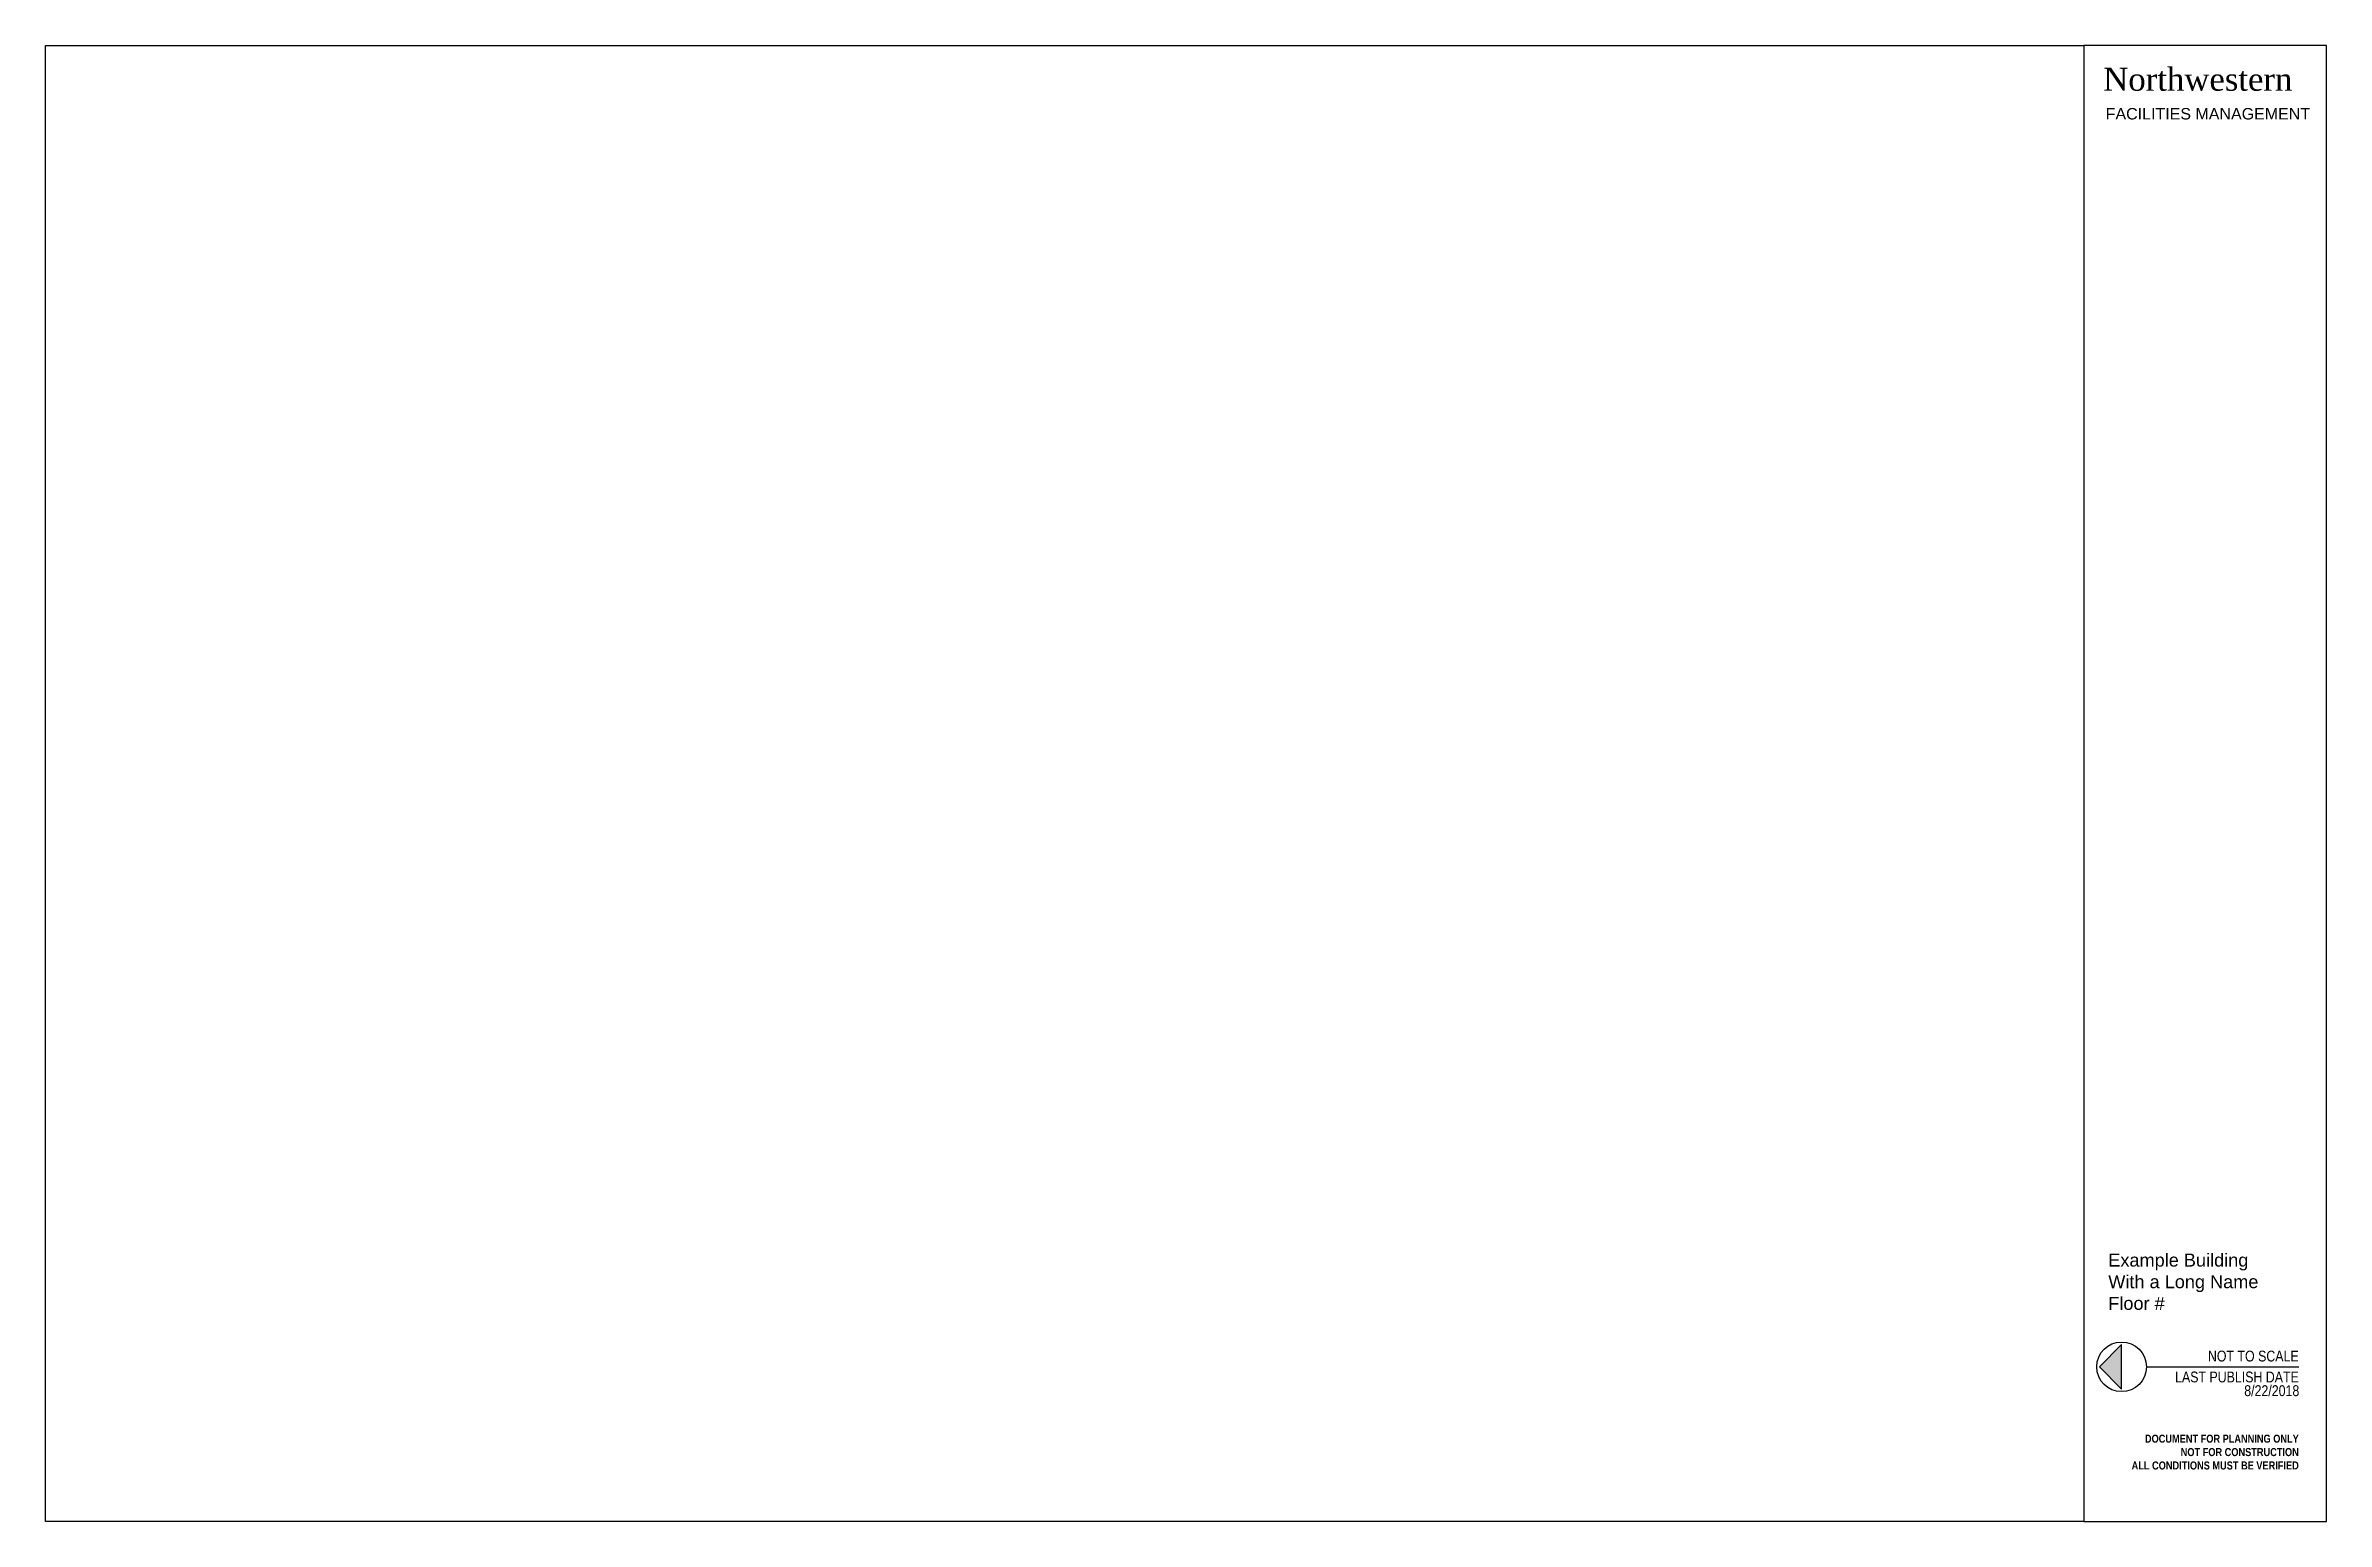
# Model space of a CAD drawing. Header units: inches. Extents: x 0 to 3163, y -21 to 2026.
import ezdxf

# ---------------------------------------------------------------- set-up
doc = ezdxf.new("R2010")
doc.units = ezdxf.units.IN
doc.header["$MEASUREMENT"] = 0
doc.layers.add('G-ANNO-GRAY', color=253, linetype='Continuous', transparency=0.1)
doc.layers.add('G-ANNO-PURPLE', color=7, linetype='Continuous', true_color=0x582c83)
doc.styles.add('NU Lockup', font='arial.ttf')
doc.styles.add('TITLEBLOCK', font='ARIALNB.TTF')
doc.styles.add('TITLEFMINTERACT', font='ARIALN.TTF')

# ---------------------------------------------------------------- blocks, each defined once
blk = doc.blocks.new('2018_TitleBlock_Horizontal_Dynamic')
at = {"layer": 'G-ANNO-GRAY'}
h = blk.add_hatch(color=256, dxfattribs=at)
h.dxf.hatch_style = 1
h.paths.add_polyline_path([(2878.9, 245.3), (2848.1, 214.4), (2878.9, 183.6)])
for p, q in [((2848.1, 214.4), (2878.9, 245.3)), ((2878.9, 183.6), (2878.9, 245.3)), ((2878.9, 183.6), (2848.1, 214.4)), ((2913.3, 214.4), (3124.7, 214.4))]:
    blk.add_line(p, q, dxfattribs=at)
blk.add_lwpolyline([(0, 0), (0, 2046.6), (2826.5, 2046.6), (2826.5, 0), (0, 0)], dxfattribs=at)
at = {"layer": 'G-ANNO-GRAY', "lineweight": 25}
blk.add_lwpolyline([(3163, 2046.6), (2826.5, 2046.6), (2826.5, 0), (3163, 0)], close=True, dxfattribs=at)
at = {"layer": 'G-ANNO-GRAY'}
blk.add_circle((2878.9, 214.4), 34.4, dxfattribs=at)
at = {"layer": 'G-ANNO-GRAY', "insert": (2856.9, 1944), "char_height": 15.884, "attachment_point": 7, "style": 'NU Lockup'}
blk.add_mtext('FACILITIES MANAGEMENT', dxfattribs=at)
at = {"layer": 'G-ANNO-GRAY', "insert": (3124.5, 236.8), "char_height": 14.976, "attachment_point": 3, "style": 'TITLEFMINTERACT'}
blk.add_mtext_dynamic_manual_height_columns('NOT TO SCALE', width=144.386, gutter_width=0.938, heights=[8.84], dxfattribs=at)
at = {"layer": 'G-ANNO-GRAY', "attachment_point": 3}
for s, insert, char_height, width, style in [('\\pt44.928;LAST PUBLISH DATE ', (3124.7, 207.8), 14.976, 172.286, 'TITLEFMINTERACT'), ('8/22/2018', (3125.4, 188.8), 14.98, 172.286, 'TITLEFMINTERACT'), ('DOCUMENT FOR PLANNING ONLY\\PNOT FOR CONSTRUCTION\\PALL CONDITIONS MUST BE VERIFIED', (3124.7, 120.3), 11.142, 293.541, 'TITLEBLOCK')]:
    blk.add_mtext(s, dxfattribs=dict(at, insert=insert, char_height=char_height, width=width, style=style))
at = {"layer": 'G-ANNO-PURPLE', "lineweight": 35, "transparency": 16777216, "insert": (2853.5, 2016), "char_height": 31.909, "attachment_point": 1, "style": 'TITLEFMINTERACT'}
blk.add_mtext_dynamic_manual_height_columns('{\\fTimes New Roman|b0|i0|c0|p18;\\C256;\\c8596568;Northwestern}', width=161.898, gutter_width=0.938, heights=[17.4], dxfattribs=at)
at = {"layer": 'G-ANNO-PURPLE', "insert": (2860.5, 371.4), "char_height": 18, "attachment_point": 1, "style": 'TITLEFMINTERACT'}
blk.add_mtext_dynamic_manual_height_columns('{\\fArial|b0|i0|c0|p34;Example Building With a Long Name\\PFloor #}', width=235.331, gutter_width=0.938, heights=[226.2], dxfattribs=at)

msp = doc.modelspace()

# ---------------------------------------------------------------- block references
at = {"layer": 'G-ANNO-PURPLE'}
msp.add_blockref('2018_TitleBlock_Horizontal_Dynamic', (0, -21.1), dxfattribs=at)

doc.saveas('drawing.dxf')
